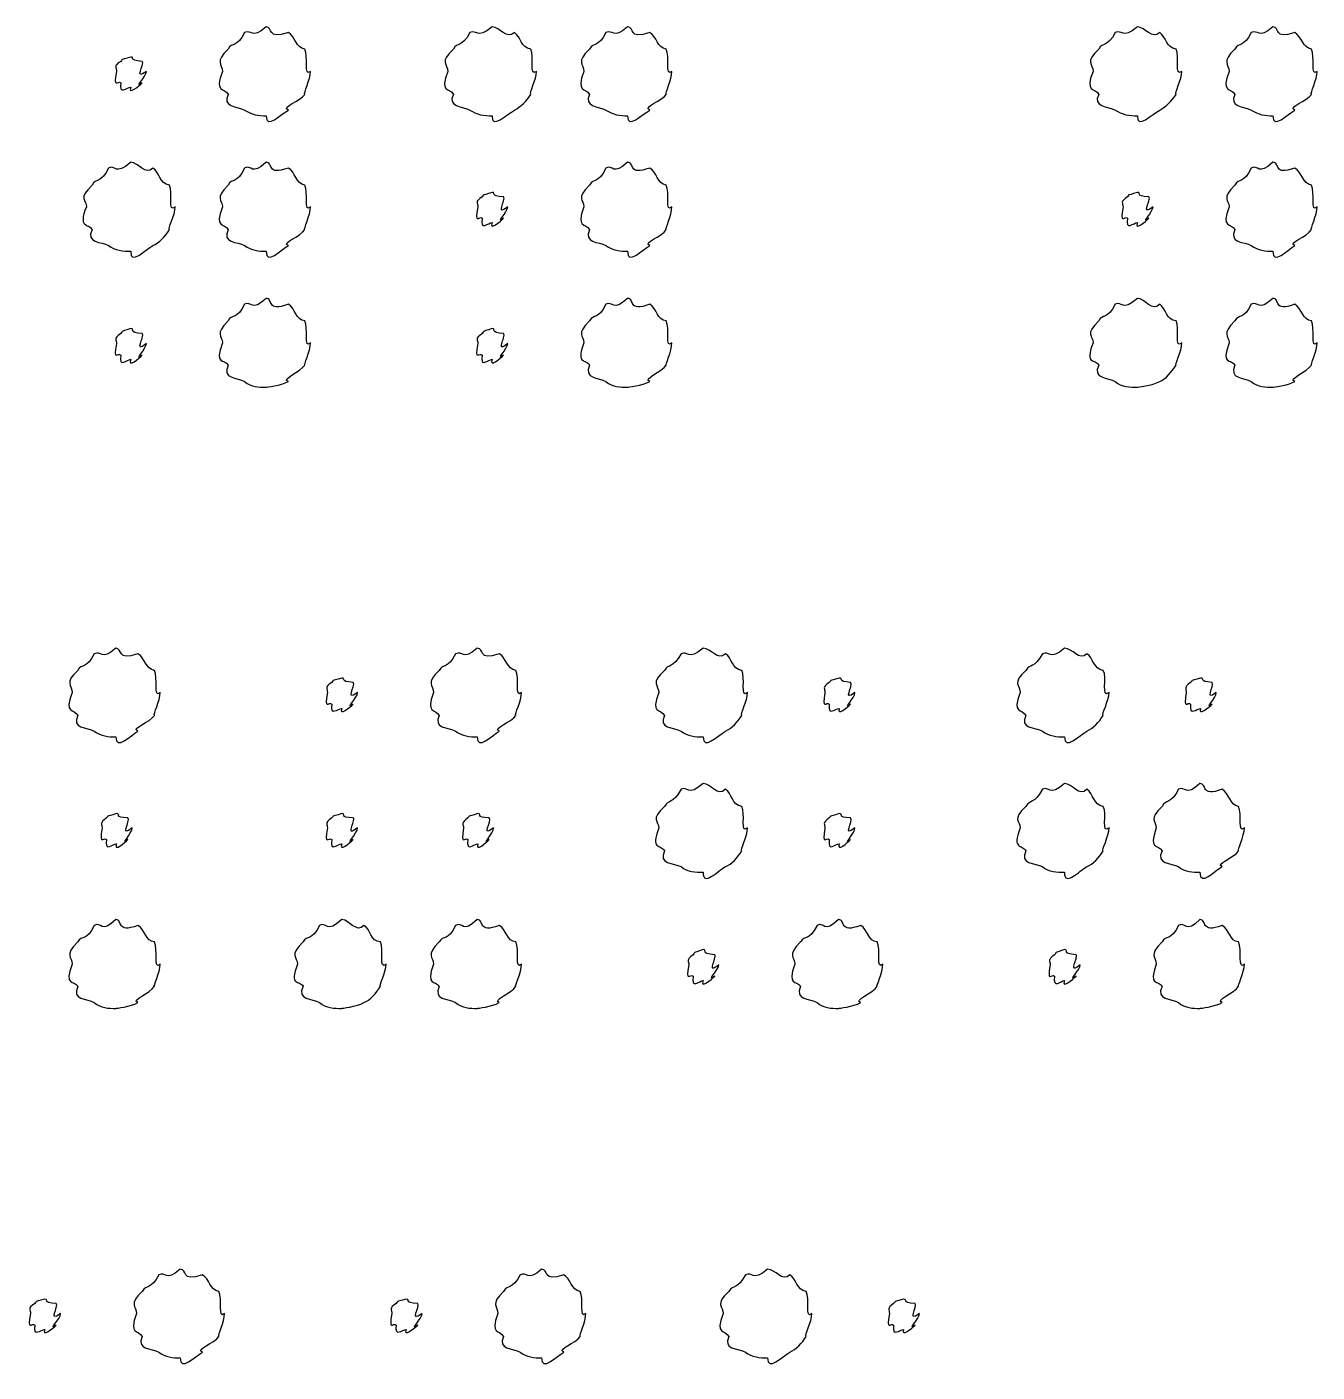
# Model space of a CAD drawing. Header units: millimetres. Extents: x -178 to -32, y 41 to 266.
# Drawn here: x -128.02 to -118.08, y 198.5 to 208.85 of the extents above; entities that cross this region are included whole.
import ezdxf

# ---------------------------------------------------------------- set-up
doc = ezdxf.new("R2010")
doc.units = ezdxf.units.MM
doc.layers.get('0').update_dxf_attribs({"linetype": 'CONTINUOUS'})

msp = doc.modelspace()

# ---------------------------------------------------------------- linework, layer by layer
at = {"color": 0}
for p, q in [((-126.176, 208.849), (-126.176, 208.849)), ((-124.435, 208.849), (-124.435, 208.849)), ((-123.393, 208.849), (-123.393, 208.849)), ((-119.467, 208.849), (-119.467, 208.849)), ((-118.425, 208.849), (-118.425, 208.849)), ((-127.217, 208.617), (-127.217, 208.617)), ((-127.217, 207.807), (-127.217, 207.807)), ((-126.176, 207.807), (-126.176, 207.807)), ((-123.393, 207.807), (-123.393, 207.807)), ((-118.425, 207.807), (-118.425, 207.807)), ((-124.435, 207.575), (-124.435, 207.575)), ((-119.467, 207.575), (-119.467, 207.575)), ((-126.176, 206.76), (-126.176, 206.76)), ((-123.393, 206.76), (-123.393, 206.76)), ((-119.467, 206.76), (-119.467, 206.76)), ((-118.425, 206.76), (-118.425, 206.76)), ((-127.217, 206.528), (-127.217, 206.528)), ((-124.435, 206.528), (-124.435, 206.528)), ((-127.333, 204.068), (-127.333, 204.068)), ((-124.551, 204.068), (-124.551, 204.068)), ((-122.81, 204.068), (-122.81, 204.068)), ((-120.028, 204.068), (-120.028, 204.068)), ((-125.592, 203.837), (-125.592, 203.837)), ((-121.763, 203.837), (-121.763, 203.837)), ((-118.981, 203.837), (-118.981, 203.837)), ((-122.81, 203.026), (-122.81, 203.026)), ((-120.028, 203.026), (-120.028, 203.026)), ((-118.986, 203.026), (-118.986, 203.026)), ((-127.327, 202.795), (-127.327, 202.795)), ((-125.592, 202.795), (-125.592, 202.795)), ((-124.545, 202.795), (-124.545, 202.795)), ((-121.763, 202.795), (-121.763, 202.795)), ((-127.333, 201.979), (-127.333, 201.979)), ((-125.592, 201.979), (-125.592, 201.979)), ((-124.551, 201.979), (-124.551, 201.979)), ((-121.769, 201.979), (-121.769, 201.979)), ((-118.986, 201.979), (-118.986, 201.979)), ((-122.81, 201.748), (-122.81, 201.748)), ((-120.028, 201.748), (-120.028, 201.748)), ((-126.837, 199.289), (-126.837, 199.289)), ((-124.055, 199.289), (-124.055, 199.289)), ((-122.314, 199.289), (-122.314, 199.289)), ((-127.879, 199.058), (-127.879, 199.058)), ((-125.096, 199.058), (-125.096, 199.058)), ((-121.267, 199.058), (-121.267, 199.058))]:
    msp.add_line(p, q, dxfattribs=at)
for points in [[(-126.341, 208.805), (-126.399, 208.689), (-126.437, 208.733), (-126.468, 208.678)], [(-126.176, 208.849), (-126.288, 208.747), (-126.286, 208.834), (-126.341, 208.805)], [(-126.004, 208.805), (-126.176, 208.747), (-126.116, 208.849), (-126.176, 208.849)], [(-125.878, 208.678), (-125.947, 208.689), (-125.949, 208.774), (-126.004, 208.805)], [(-124.606, 208.805), (-124.668, 208.689), (-124.702, 208.733), (-124.733, 208.678)], [(-124.435, 208.849), (-124.558, 208.747), (-124.551, 208.834), (-124.606, 208.805)], [(-124.264, 208.805), (-124.322, 208.747), (-124.376, 208.849), (-124.435, 208.849)], [(-124.137, 208.678), (-124.216, 208.689), (-124.212, 208.774), (-124.264, 208.805)], [(-123.559, 208.805), (-123.617, 208.689), (-123.655, 208.733), (-123.685, 208.678)], [(-123.393, 208.849), (-123.506, 208.747), (-123.504, 208.834), (-123.559, 208.805)], [(-123.222, 208.805), (-123.393, 208.747), (-123.334, 208.849), (-123.393, 208.849)], [(-123.095, 208.678), (-123.165, 208.689), (-123.167, 208.774), (-123.222, 208.805)], [(-119.638, 208.805), (-119.7, 208.689), (-119.735, 208.733), (-119.765, 208.678)], [(-119.467, 208.849), (-119.59, 208.747), (-119.583, 208.834), (-119.638, 208.805)], [(-119.296, 208.805), (-119.354, 208.747), (-119.408, 208.849), (-119.467, 208.849)], [(-119.169, 208.678), (-119.248, 208.689), (-119.244, 208.774), (-119.296, 208.805)], [(-118.591, 208.805), (-118.649, 208.689), (-118.687, 208.733), (-118.717, 208.678)], [(-118.425, 208.849), (-118.538, 208.747), (-118.536, 208.834), (-118.591, 208.805)], [(-118.255, 208.805), (-118.425, 208.747), (-118.366, 208.849), (-118.425, 208.849)], [(-118.128, 208.678), (-118.197, 208.689), (-118.199, 208.774), (-118.255, 208.805)], [(-127.217, 208.617), (-127.311, 208.592), (-127.272, 208.606), (-127.295, 208.584)], [(-127.129, 208.584), (-127.245, 208.592), (-127.18, 208.617), (-127.217, 208.617)], [(-126.468, 208.678), (-126.575, 208.578), (-126.512, 208.565), (-126.512, 208.507)], [(-125.834, 208.507), (-125.889, 208.46), (-125.847, 208.623), (-125.878, 208.678)], [(-124.733, 208.678), (-124.844, 208.578), (-124.777, 208.565), (-124.777, 208.507)], [(-124.093, 208.507), (-124.154, 208.46), (-124.107, 208.623), (-124.137, 208.678)], [(-123.685, 208.678), (-123.793, 208.578), (-123.729, 208.565), (-123.729, 208.507)], [(-123.051, 208.507), (-123.107, 208.46), (-123.065, 208.623), (-123.095, 208.678)], [(-119.765, 208.678), (-119.876, 208.578), (-119.809, 208.565), (-119.809, 208.507)], [(-119.125, 208.507), (-119.186, 208.46), (-119.139, 208.623), (-119.169, 208.678)], [(-118.717, 208.678), (-118.825, 208.578), (-118.762, 208.565), (-118.762, 208.507)], [(-118.084, 208.507), (-118.139, 208.46), (-118.097, 208.623), (-118.128, 208.678)], [(-127.295, 208.584), (-127.355, 208.548), (-127.327, 208.536), (-127.327, 208.507)], [(-127.327, 208.507), (-127.355, 208.365), (-127.316, 208.441), (-127.295, 208.419)], [(-127.096, 208.507), (-127.201, 208.431), (-127.107, 208.562), (-127.129, 208.584)], [(-127.129, 208.419), (-127.201, 208.365), (-127.096, 208.47), (-127.096, 208.507)], [(-126.512, 208.507), (-126.575, 208.339), (-126.497, 208.385), (-126.468, 208.33)], [(-125.878, 208.33), (-125.889, 208.339), (-125.834, 208.443), (-125.834, 208.507)], [(-124.777, 208.507), (-124.844, 208.339), (-124.762, 208.385), (-124.733, 208.33)], [(-124.137, 208.33), (-124.154, 208.339), (-124.093, 208.443), (-124.093, 208.507)], [(-123.729, 208.507), (-123.793, 208.339), (-123.714, 208.385), (-123.685, 208.33)], [(-123.095, 208.33), (-123.107, 208.339), (-123.051, 208.443), (-123.051, 208.507)], [(-119.809, 208.507), (-119.876, 208.339), (-119.794, 208.385), (-119.765, 208.33)], [(-119.169, 208.33), (-119.186, 208.339), (-119.125, 208.443), (-119.125, 208.507)], [(-118.762, 208.507), (-118.825, 208.339), (-118.746, 208.385), (-118.717, 208.33)], [(-118.128, 208.33), (-118.139, 208.339), (-118.084, 208.443), (-118.084, 208.507)], [(-127.295, 208.419), (-127.311, 208.321), (-127.246, 208.385), (-127.217, 208.385)], [(-127.217, 208.385), (-127.245, 208.321), (-127.151, 208.396), (-127.129, 208.419)], [(-126.468, 208.33), (-126.517, 208.233), (-126.396, 208.238), (-126.341, 208.209)], [(-126.004, 208.209), (-126.065, 208.233), (-125.907, 208.278), (-125.878, 208.33)], [(-124.733, 208.33), (-124.785, 208.233), (-124.661, 208.238), (-124.606, 208.209)], [(-124.264, 208.209), (-124.216, 208.233), (-124.17, 208.278), (-124.137, 208.33)], [(-123.685, 208.33), (-123.735, 208.233), (-123.614, 208.238), (-123.559, 208.209)], [(-123.222, 208.209), (-123.283, 208.233), (-123.124, 208.278), (-123.095, 208.33)], [(-119.765, 208.33), (-119.817, 208.233), (-119.693, 208.238), (-119.638, 208.209)], [(-119.296, 208.209), (-119.248, 208.233), (-119.203, 208.278), (-119.169, 208.33)], [(-118.717, 208.33), (-118.767, 208.233), (-118.646, 208.238), (-118.591, 208.209)], [(-118.255, 208.209), (-118.315, 208.233), (-118.157, 208.278), (-118.128, 208.33)], [(-126.341, 208.209), (-126.288, 208.173), (-126.231, 208.165), (-126.176, 208.165)], [(-126.176, 208.165), (-126.176, 208.056), (-126.06, 208.179), (-126.004, 208.209)], [(-124.606, 208.209), (-124.558, 208.173), (-124.493, 208.165), (-124.435, 208.165)], [(-124.435, 208.165), (-124.441, 208.056), (-124.319, 208.179), (-124.264, 208.209)], [(-123.559, 208.209), (-123.506, 208.173), (-123.448, 208.165), (-123.393, 208.165)], [(-123.393, 208.165), (-123.393, 208.056), (-123.277, 208.179), (-123.222, 208.209)], [(-119.638, 208.209), (-119.59, 208.173), (-119.525, 208.165), (-119.467, 208.165)], [(-119.467, 208.165), (-119.473, 208.056), (-119.351, 208.179), (-119.296, 208.209)], [(-118.591, 208.209), (-118.538, 208.173), (-118.48, 208.165), (-118.425, 208.165)], [(-118.425, 208.165), (-118.425, 208.056), (-118.31, 208.179), (-118.255, 208.209)], [(-127.217, 207.807), (-127.34, 207.699), (-127.333, 207.792), (-127.388, 207.763)], [(-127.047, 207.763), (-127.104, 207.699), (-127.158, 207.807), (-127.217, 207.807)], [(-126.176, 207.807), (-126.288, 207.699), (-126.286, 207.792), (-126.341, 207.763)], [(-126.004, 207.763), (-126.176, 207.699), (-126.116, 207.807), (-126.176, 207.807)], [(-123.393, 207.807), (-123.506, 207.699), (-123.504, 207.792), (-123.559, 207.763)], [(-123.222, 207.763), (-123.393, 207.699), (-123.334, 207.807), (-123.393, 207.807)], [(-118.425, 207.807), (-118.538, 207.699), (-118.536, 207.792), (-118.591, 207.763)], [(-118.255, 207.763), (-118.425, 207.699), (-118.366, 207.807), (-118.425, 207.807)], [(-127.388, 207.763), (-127.45, 207.641), (-127.485, 207.688), (-127.515, 207.631)], [(-126.92, 207.631), (-126.998, 207.641), (-126.994, 207.732), (-127.047, 207.763)], [(-126.341, 207.763), (-126.399, 207.641), (-126.437, 207.688), (-126.468, 207.631)], [(-125.878, 207.631), (-125.947, 207.641), (-125.949, 207.732), (-126.004, 207.763)], [(-123.559, 207.763), (-123.617, 207.641), (-123.655, 207.688), (-123.685, 207.631)], [(-123.095, 207.631), (-123.165, 207.641), (-123.167, 207.732), (-123.222, 207.763)], [(-118.591, 207.763), (-118.649, 207.641), (-118.687, 207.688), (-118.717, 207.631)], [(-118.128, 207.631), (-118.197, 207.641), (-118.199, 207.732), (-118.255, 207.763)], [(-127.515, 207.631), (-127.627, 207.527), (-127.559, 207.52), (-127.559, 207.465)], [(-126.875, 207.465), (-126.936, 207.41), (-126.889, 207.575), (-126.92, 207.631)], [(-126.468, 207.631), (-126.575, 207.527), (-126.512, 207.52), (-126.512, 207.465)], [(-125.834, 207.465), (-125.889, 207.41), (-125.847, 207.575), (-125.878, 207.631)], [(-124.435, 207.575), (-124.529, 207.545), (-124.49, 207.564), (-124.512, 207.542)], [(-124.347, 207.542), (-124.462, 207.545), (-124.398, 207.575), (-124.435, 207.575)], [(-123.685, 207.631), (-123.793, 207.527), (-123.729, 207.52), (-123.729, 207.465)], [(-123.051, 207.465), (-123.107, 207.41), (-123.065, 207.575), (-123.095, 207.631)], [(-119.467, 207.575), (-119.561, 207.545), (-119.522, 207.564), (-119.544, 207.542)], [(-119.379, 207.542), (-119.495, 207.545), (-119.43, 207.575), (-119.467, 207.575)], [(-118.717, 207.631), (-118.825, 207.527), (-118.762, 207.52), (-118.762, 207.465)], [(-118.084, 207.465), (-118.139, 207.41), (-118.097, 207.575), (-118.128, 207.631)], [(-127.559, 207.465), (-127.627, 207.292), (-127.544, 207.344), (-127.515, 207.289)], [(-126.92, 207.289), (-126.936, 207.292), (-126.875, 207.402), (-126.875, 207.465)], [(-126.512, 207.465), (-126.575, 207.292), (-126.497, 207.344), (-126.468, 207.289)], [(-125.878, 207.289), (-125.889, 207.292), (-125.834, 207.402), (-125.834, 207.465)], [(-124.512, 207.542), (-124.573, 207.501), (-124.545, 207.494), (-124.545, 207.465)], [(-124.545, 207.465), (-124.573, 207.318), (-124.534, 207.399), (-124.512, 207.377)], [(-124.314, 207.465), (-124.418, 207.384), (-124.325, 207.52), (-124.347, 207.542)], [(-124.347, 207.377), (-124.418, 207.318), (-124.314, 207.428), (-124.314, 207.465)], [(-123.729, 207.465), (-123.793, 207.292), (-123.714, 207.344), (-123.685, 207.289)], [(-123.095, 207.289), (-123.107, 207.292), (-123.051, 207.402), (-123.051, 207.465)], [(-119.544, 207.542), (-119.605, 207.501), (-119.578, 207.494), (-119.578, 207.465)], [(-119.578, 207.465), (-119.605, 207.318), (-119.566, 207.399), (-119.544, 207.377)], [(-119.346, 207.465), (-119.451, 207.384), (-119.357, 207.52), (-119.379, 207.542)], [(-119.379, 207.377), (-119.451, 207.318), (-119.346, 207.428), (-119.346, 207.465)], [(-118.762, 207.465), (-118.825, 207.292), (-118.746, 207.344), (-118.717, 207.289)], [(-118.128, 207.289), (-118.139, 207.292), (-118.084, 207.402), (-118.084, 207.465)], [(-124.512, 207.377), (-124.529, 207.274), (-124.464, 207.344), (-124.435, 207.344)], [(-124.435, 207.344), (-124.462, 207.274), (-124.369, 207.355), (-124.347, 207.377)], [(-119.544, 207.377), (-119.561, 207.274), (-119.496, 207.344), (-119.467, 207.344)], [(-119.467, 207.344), (-119.495, 207.274), (-119.401, 207.355), (-119.379, 207.377)], [(-127.515, 207.289), (-127.567, 207.185), (-127.443, 207.196), (-127.388, 207.167)], [(-127.047, 207.167), (-126.998, 207.185), (-126.953, 207.236), (-126.92, 207.289)], [(-126.468, 207.289), (-126.517, 207.185), (-126.396, 207.196), (-126.341, 207.167)], [(-126.004, 207.167), (-126.065, 207.185), (-125.907, 207.236), (-125.878, 207.289)], [(-123.685, 207.289), (-123.735, 207.185), (-123.614, 207.196), (-123.559, 207.167)], [(-123.222, 207.167), (-123.283, 207.185), (-123.124, 207.236), (-123.095, 207.289)], [(-118.717, 207.289), (-118.767, 207.185), (-118.646, 207.196), (-118.591, 207.167)], [(-118.255, 207.167), (-118.315, 207.185), (-118.157, 207.236), (-118.128, 207.289)], [(-127.388, 207.167), (-127.34, 207.126), (-127.275, 207.123), (-127.217, 207.123)], [(-127.217, 207.123), (-127.223, 207.009), (-127.102, 207.137), (-127.047, 207.167)], [(-126.341, 207.167), (-126.288, 207.126), (-126.231, 207.123), (-126.176, 207.123)], [(-126.176, 207.123), (-126.176, 207.009), (-126.06, 207.137), (-126.004, 207.167)], [(-123.559, 207.167), (-123.506, 207.126), (-123.448, 207.123), (-123.393, 207.123)], [(-123.393, 207.123), (-123.393, 207.009), (-123.277, 207.137), (-123.222, 207.167)], [(-118.591, 207.167), (-118.538, 207.126), (-118.48, 207.123), (-118.425, 207.123)], [(-118.425, 207.123), (-118.425, 207.009), (-118.31, 207.137), (-118.255, 207.167)], [(-126.176, 206.76), (-126.288, 206.649), (-126.286, 206.744), (-126.341, 206.715)], [(-126.004, 206.715), (-126.176, 206.649), (-126.116, 206.76), (-126.176, 206.76)], [(-123.393, 206.76), (-123.506, 206.649), (-123.504, 206.744), (-123.559, 206.715)], [(-123.222, 206.715), (-123.393, 206.649), (-123.334, 206.76), (-123.393, 206.76)], [(-119.467, 206.76), (-119.59, 206.649), (-119.583, 206.744), (-119.638, 206.715)], [(-119.296, 206.715), (-119.354, 206.649), (-119.408, 206.76), (-119.467, 206.76)], [(-118.425, 206.76), (-118.538, 206.649), (-118.536, 206.744), (-118.591, 206.715)], [(-118.255, 206.715), (-118.425, 206.649), (-118.366, 206.76), (-118.425, 206.76)], [(-126.341, 206.715), (-126.399, 206.59), (-126.437, 206.644), (-126.468, 206.588)], [(-125.878, 206.588), (-125.947, 206.59), (-125.949, 206.685), (-126.004, 206.715)], [(-123.559, 206.715), (-123.617, 206.59), (-123.655, 206.644), (-123.685, 206.588)], [(-123.095, 206.588), (-123.165, 206.59), (-123.167, 206.685), (-123.222, 206.715)], [(-119.638, 206.715), (-119.7, 206.59), (-119.735, 206.644), (-119.765, 206.588)], [(-119.169, 206.588), (-119.248, 206.59), (-119.244, 206.685), (-119.296, 206.715)], [(-118.591, 206.715), (-118.649, 206.59), (-118.687, 206.644), (-118.717, 206.588)], [(-118.128, 206.588), (-118.197, 206.59), (-118.199, 206.685), (-118.255, 206.715)], [(-127.217, 206.528), (-127.311, 206.495), (-127.272, 206.514), (-127.295, 206.489)], [(-127.129, 206.489), (-127.245, 206.495), (-127.18, 206.528), (-127.217, 206.528)], [(-126.468, 206.588), (-126.575, 206.48), (-126.512, 206.476), (-126.512, 206.418)], [(-125.834, 206.418), (-125.889, 206.363), (-125.847, 206.533), (-125.878, 206.588)], [(-124.435, 206.528), (-124.529, 206.495), (-124.49, 206.514), (-124.512, 206.489)], [(-124.347, 206.489), (-124.462, 206.495), (-124.398, 206.528), (-124.435, 206.528)], [(-123.685, 206.588), (-123.793, 206.48), (-123.729, 206.476), (-123.729, 206.418)], [(-123.051, 206.418), (-123.107, 206.363), (-123.065, 206.533), (-123.095, 206.588)], [(-119.765, 206.588), (-119.876, 206.48), (-119.809, 206.476), (-119.809, 206.418)], [(-119.125, 206.418), (-119.186, 206.363), (-119.139, 206.533), (-119.169, 206.588)], [(-118.717, 206.588), (-118.825, 206.48), (-118.762, 206.476), (-118.762, 206.418)], [(-118.084, 206.418), (-118.139, 206.363), (-118.097, 206.533), (-118.128, 206.588)], [(-127.295, 206.489), (-127.355, 206.447), (-127.327, 206.441), (-127.327, 206.412)], [(-127.096, 206.412), (-127.201, 206.329), (-127.107, 206.467), (-127.129, 206.489)], [(-124.512, 206.489), (-124.573, 206.447), (-124.545, 206.441), (-124.545, 206.412)], [(-124.314, 206.412), (-124.418, 206.329), (-124.325, 206.467), (-124.347, 206.489)], [(-127.327, 206.412), (-127.355, 206.266), (-127.316, 206.349), (-127.295, 206.324)], [(-127.295, 206.324), (-127.311, 206.219), (-127.246, 206.291), (-127.217, 206.291)], [(-127.217, 206.291), (-127.245, 206.219), (-127.151, 206.302), (-127.129, 206.324)], [(-127.129, 206.324), (-127.201, 206.266), (-127.096, 206.379), (-127.096, 206.412)], [(-126.512, 206.418), (-126.575, 206.241), (-126.497, 206.298), (-126.468, 206.247)], [(-125.878, 206.247), (-125.889, 206.241), (-125.834, 206.354), (-125.834, 206.418)], [(-124.545, 206.412), (-124.573, 206.266), (-124.534, 206.349), (-124.512, 206.324)], [(-124.512, 206.324), (-124.529, 206.219), (-124.464, 206.291), (-124.435, 206.291)], [(-124.435, 206.291), (-124.462, 206.219), (-124.369, 206.302), (-124.347, 206.324)], [(-124.347, 206.324), (-124.418, 206.266), (-124.314, 206.379), (-124.314, 206.412)], [(-123.729, 206.418), (-123.793, 206.241), (-123.714, 206.298), (-123.685, 206.247)], [(-123.095, 206.247), (-123.107, 206.241), (-123.051, 206.354), (-123.051, 206.418)], [(-119.809, 206.418), (-119.876, 206.241), (-119.794, 206.298), (-119.765, 206.247)], [(-119.169, 206.247), (-119.186, 206.241), (-119.125, 206.354), (-119.125, 206.418)], [(-118.762, 206.418), (-118.825, 206.241), (-118.746, 206.298), (-118.717, 206.247)], [(-118.128, 206.247), (-118.139, 206.241), (-118.084, 206.354), (-118.084, 206.418)], [(-126.468, 206.247), (-126.517, 206.138), (-126.396, 206.153), (-126.341, 206.12)], [(-126.004, 206.12), (-126.065, 206.138), (-125.907, 206.194), (-125.878, 206.247)], [(-123.685, 206.247), (-123.735, 206.138), (-123.614, 206.153), (-123.559, 206.12)], [(-123.222, 206.12), (-123.283, 206.138), (-123.124, 206.194), (-123.095, 206.247)], [(-119.765, 206.247), (-119.817, 206.138), (-119.693, 206.153), (-119.638, 206.12)], [(-119.296, 206.12), (-119.248, 206.138), (-119.203, 206.194), (-119.169, 206.247)], [(-118.717, 206.247), (-118.767, 206.138), (-118.646, 206.153), (-118.591, 206.12)], [(-118.255, 206.12), (-118.315, 206.138), (-118.157, 206.194), (-118.128, 206.247)], [(-126.341, 206.12), (-126.288, 206.076), (-126.231, 206.076), (-126.176, 206.076)], [(-126.176, 206.076), (-126.176, 206.076), (-126.06, 206.09), (-126.004, 206.12)], [(-123.559, 206.12), (-123.506, 206.076), (-123.448, 206.076), (-123.393, 206.076)], [(-123.393, 206.076), (-123.393, 206.076), (-123.277, 206.09), (-123.222, 206.12)], [(-119.638, 206.12), (-119.59, 206.076), (-119.525, 206.076), (-119.467, 206.076)], [(-119.467, 206.076), (-119.473, 206.076), (-119.351, 206.09), (-119.296, 206.12)], [(-118.591, 206.12), (-118.538, 206.076), (-118.48, 206.076), (-118.425, 206.076)], [(-118.425, 206.076), (-118.425, 206.076), (-118.31, 206.09), (-118.255, 206.12)], [(-127.333, 204.068), (-127.446, 203.966), (-127.443, 204.053), (-127.498, 204.024)], [(-127.162, 204.024), (-127.333, 203.966), (-127.274, 204.068), (-127.333, 204.068)], [(-124.551, 204.068), (-124.664, 203.966), (-124.661, 204.053), (-124.716, 204.024)], [(-124.38, 204.024), (-124.551, 203.966), (-124.491, 204.068), (-124.551, 204.068)], [(-122.81, 204.068), (-122.933, 203.966), (-122.926, 204.053), (-122.981, 204.024)], [(-122.639, 204.024), (-122.697, 203.966), (-122.751, 204.068), (-122.81, 204.068)], [(-120.028, 204.068), (-120.151, 203.966), (-120.144, 204.053), (-120.199, 204.024)], [(-119.857, 204.024), (-119.915, 203.966), (-119.969, 204.068), (-120.028, 204.068)], [(-127.498, 204.024), (-127.556, 203.908), (-127.595, 203.952), (-127.625, 203.897)], [(-127.035, 203.897), (-127.104, 203.908), (-127.107, 203.994), (-127.162, 204.024)], [(-124.716, 204.024), (-124.774, 203.908), (-124.813, 203.952), (-124.843, 203.897)], [(-124.253, 203.897), (-124.322, 203.908), (-124.325, 203.994), (-124.38, 204.024)], [(-122.981, 204.024), (-123.043, 203.908), (-123.078, 203.952), (-123.108, 203.897)], [(-122.513, 203.897), (-122.591, 203.908), (-122.587, 203.994), (-122.639, 204.024)], [(-120.199, 204.024), (-120.261, 203.908), (-120.295, 203.952), (-120.326, 203.897)], [(-119.73, 203.897), (-119.809, 203.908), (-119.805, 203.994), (-119.857, 204.024)], [(-127.625, 203.897), (-127.733, 203.798), (-127.669, 203.784), (-127.669, 203.726)], [(-126.991, 203.726), (-127.047, 203.679), (-127.005, 203.842), (-127.035, 203.897)], [(-125.592, 203.837), (-125.686, 203.812), (-125.648, 203.825), (-125.67, 203.804)], [(-125.504, 203.804), (-125.62, 203.812), (-125.555, 203.837), (-125.592, 203.837)], [(-124.843, 203.897), (-124.95, 203.798), (-124.887, 203.784), (-124.887, 203.726)], [(-124.209, 203.726), (-124.264, 203.679), (-124.223, 203.842), (-124.253, 203.897)], [(-123.108, 203.897), (-123.22, 203.798), (-123.152, 203.784), (-123.152, 203.726)], [(-122.469, 203.726), (-122.529, 203.679), (-122.482, 203.842), (-122.513, 203.897)], [(-121.763, 203.837), (-121.853, 203.812), (-121.818, 203.825), (-121.84, 203.804)], [(-121.675, 203.804), (-121.786, 203.812), (-121.726, 203.837), (-121.763, 203.837)], [(-120.326, 203.897), (-120.437, 203.798), (-120.37, 203.784), (-120.37, 203.726)], [(-119.686, 203.726), (-119.747, 203.679), (-119.7, 203.842), (-119.73, 203.897)], [(-118.981, 203.837), (-119.07, 203.812), (-119.036, 203.825), (-119.058, 203.804)], [(-118.892, 203.804), (-119.004, 203.812), (-118.944, 203.837), (-118.981, 203.837)], [(-125.67, 203.804), (-125.73, 203.768), (-125.703, 203.755), (-125.703, 203.726)], [(-125.471, 203.726), (-125.576, 203.65), (-125.482, 203.781), (-125.504, 203.804)], [(-121.84, 203.804), (-121.897, 203.768), (-121.873, 203.755), (-121.873, 203.726)], [(-121.642, 203.726), (-121.742, 203.65), (-121.653, 203.781), (-121.675, 203.804)], [(-119.058, 203.804), (-119.114, 203.768), (-119.091, 203.755), (-119.091, 203.726)], [(-118.86, 203.726), (-118.96, 203.65), (-118.871, 203.781), (-118.892, 203.804)], [(-127.669, 203.726), (-127.733, 203.558), (-127.654, 203.605), (-127.625, 203.55)], [(-127.035, 203.55), (-127.047, 203.558), (-126.991, 203.663), (-126.991, 203.726)], [(-125.703, 203.726), (-125.73, 203.585), (-125.692, 203.66), (-125.67, 203.638)], [(-125.67, 203.638), (-125.686, 203.54), (-125.622, 203.605), (-125.592, 203.605)], [(-125.592, 203.605), (-125.62, 203.54), (-125.526, 203.616), (-125.504, 203.638)], [(-125.504, 203.638), (-125.576, 203.585), (-125.471, 203.689), (-125.471, 203.726)], [(-124.887, 203.726), (-124.95, 203.558), (-124.872, 203.605), (-124.843, 203.55)], [(-124.253, 203.55), (-124.264, 203.558), (-124.209, 203.663), (-124.209, 203.726)], [(-123.152, 203.726), (-123.22, 203.558), (-123.137, 203.605), (-123.108, 203.55)], [(-122.513, 203.55), (-122.529, 203.558), (-122.469, 203.663), (-122.469, 203.726)], [(-121.873, 203.726), (-121.897, 203.585), (-121.862, 203.66), (-121.84, 203.638)], [(-121.84, 203.638), (-121.853, 203.54), (-121.792, 203.605), (-121.763, 203.605)], [(-121.763, 203.605), (-121.786, 203.54), (-121.697, 203.616), (-121.675, 203.638)], [(-121.675, 203.638), (-121.742, 203.585), (-121.642, 203.689), (-121.642, 203.726)], [(-120.37, 203.726), (-120.437, 203.558), (-120.355, 203.605), (-120.326, 203.55)], [(-119.73, 203.55), (-119.747, 203.558), (-119.686, 203.663), (-119.686, 203.726)], [(-119.091, 203.726), (-119.114, 203.585), (-119.08, 203.66), (-119.058, 203.638)], [(-119.058, 203.638), (-119.07, 203.54), (-119.01, 203.605), (-118.981, 203.605)], [(-118.981, 203.605), (-119.004, 203.54), (-118.915, 203.616), (-118.892, 203.638)], [(-118.892, 203.638), (-118.96, 203.585), (-118.86, 203.689), (-118.86, 203.726)], [(-127.625, 203.55), (-127.675, 203.452), (-127.554, 203.458), (-127.498, 203.429)], [(-127.162, 203.429), (-127.223, 203.452), (-127.064, 203.498), (-127.035, 203.55)], [(-124.843, 203.55), (-124.893, 203.452), (-124.771, 203.458), (-124.716, 203.429)], [(-124.38, 203.429), (-124.441, 203.452), (-124.282, 203.498), (-124.253, 203.55)], [(-123.108, 203.55), (-123.16, 203.452), (-123.036, 203.458), (-122.981, 203.429)], [(-122.639, 203.429), (-122.591, 203.452), (-122.546, 203.498), (-122.513, 203.55)], [(-120.326, 203.55), (-120.378, 203.452), (-120.254, 203.458), (-120.199, 203.429)], [(-119.857, 203.429), (-119.809, 203.452), (-119.763, 203.498), (-119.73, 203.55)], [(-127.498, 203.429), (-127.446, 203.393), (-127.388, 203.385), (-127.333, 203.385)], [(-127.333, 203.385), (-127.333, 203.276), (-127.217, 203.399), (-127.162, 203.429)], [(-124.716, 203.429), (-124.664, 203.393), (-124.606, 203.385), (-124.551, 203.385)], [(-124.551, 203.385), (-124.551, 203.276), (-124.435, 203.399), (-124.38, 203.429)], [(-122.981, 203.429), (-122.933, 203.393), (-122.868, 203.385), (-122.81, 203.385)], [(-122.81, 203.385), (-122.816, 203.276), (-122.695, 203.399), (-122.639, 203.429)], [(-120.199, 203.429), (-120.151, 203.393), (-120.086, 203.385), (-120.028, 203.385)], [(-120.028, 203.385), (-120.034, 203.276), (-119.912, 203.399), (-119.857, 203.429)], [(-122.81, 203.026), (-122.933, 202.919), (-122.926, 203.011), (-122.981, 202.982)], [(-122.639, 202.982), (-122.697, 202.919), (-122.751, 203.026), (-122.81, 203.026)], [(-120.028, 203.026), (-120.151, 202.919), (-120.144, 203.011), (-120.199, 202.982)], [(-119.857, 202.982), (-119.915, 202.919), (-119.969, 203.026), (-120.028, 203.026)], [(-118.986, 203.026), (-119.099, 202.919), (-119.096, 203.011), (-119.152, 202.982)], [(-118.816, 202.982), (-118.986, 202.919), (-118.927, 203.026), (-118.986, 203.026)], [(-122.981, 202.982), (-123.043, 202.861), (-123.078, 202.908), (-123.108, 202.85)], [(-122.513, 202.85), (-122.591, 202.861), (-122.587, 202.952), (-122.639, 202.982)], [(-120.199, 202.982), (-120.261, 202.861), (-120.295, 202.908), (-120.326, 202.85)], [(-119.73, 202.85), (-119.809, 202.861), (-119.805, 202.952), (-119.857, 202.982)], [(-119.152, 202.982), (-119.21, 202.861), (-119.248, 202.908), (-119.278, 202.85)], [(-118.689, 202.85), (-118.757, 202.861), (-118.76, 202.952), (-118.816, 202.982)], [(-123.108, 202.85), (-123.22, 202.747), (-123.152, 202.74), (-123.152, 202.685)], [(-122.469, 202.685), (-122.529, 202.63), (-122.482, 202.795), (-122.513, 202.85)], [(-120.326, 202.85), (-120.437, 202.747), (-120.37, 202.74), (-120.37, 202.685)], [(-119.686, 202.685), (-119.747, 202.63), (-119.7, 202.795), (-119.73, 202.85)], [(-119.278, 202.85), (-119.386, 202.747), (-119.322, 202.74), (-119.322, 202.685)], [(-118.644, 202.685), (-118.699, 202.63), (-118.658, 202.795), (-118.689, 202.85)], [(-127.405, 202.762), (-127.461, 202.721), (-127.438, 202.714), (-127.438, 202.685)], [(-127.327, 202.795), (-127.417, 202.765), (-127.383, 202.784), (-127.405, 202.762)], [(-127.239, 202.762), (-127.351, 202.765), (-127.29, 202.795), (-127.327, 202.795)], [(-127.206, 202.685), (-127.307, 202.603), (-127.217, 202.74), (-127.239, 202.762)], [(-125.67, 202.762), (-125.73, 202.721), (-125.703, 202.714), (-125.703, 202.685)], [(-125.592, 202.795), (-125.686, 202.765), (-125.648, 202.784), (-125.67, 202.762)], [(-125.504, 202.762), (-125.62, 202.765), (-125.555, 202.795), (-125.592, 202.795)], [(-125.471, 202.685), (-125.576, 202.603), (-125.482, 202.74), (-125.504, 202.762)], [(-124.622, 202.762), (-124.679, 202.721), (-124.655, 202.714), (-124.655, 202.685)], [(-124.545, 202.795), (-124.635, 202.765), (-124.6, 202.784), (-124.622, 202.762)], [(-124.457, 202.762), (-124.569, 202.765), (-124.508, 202.795), (-124.545, 202.795)], [(-124.424, 202.685), (-124.525, 202.603), (-124.435, 202.74), (-124.457, 202.762)], [(-121.84, 202.762), (-121.897, 202.721), (-121.873, 202.714), (-121.873, 202.685)], [(-121.763, 202.795), (-121.853, 202.765), (-121.818, 202.784), (-121.84, 202.762)], [(-121.675, 202.762), (-121.786, 202.765), (-121.726, 202.795), (-121.763, 202.795)], [(-121.642, 202.685), (-121.742, 202.603), (-121.653, 202.74), (-121.675, 202.762)], [(-127.438, 202.685), (-127.461, 202.537), (-127.427, 202.619), (-127.405, 202.596)], [(-127.405, 202.596), (-127.417, 202.493), (-127.356, 202.563), (-127.327, 202.563)], [(-127.327, 202.563), (-127.351, 202.493), (-127.261, 202.575), (-127.239, 202.596)], [(-127.239, 202.596), (-127.307, 202.537), (-127.206, 202.648), (-127.206, 202.685)], [(-125.703, 202.685), (-125.73, 202.537), (-125.692, 202.619), (-125.67, 202.596)], [(-125.67, 202.596), (-125.686, 202.493), (-125.622, 202.563), (-125.592, 202.563)], [(-125.592, 202.563), (-125.62, 202.493), (-125.526, 202.575), (-125.504, 202.596)], [(-125.504, 202.596), (-125.576, 202.537), (-125.471, 202.648), (-125.471, 202.685)], [(-124.655, 202.685), (-124.679, 202.537), (-124.645, 202.619), (-124.622, 202.596)], [(-124.622, 202.596), (-124.635, 202.493), (-124.574, 202.563), (-124.545, 202.563)], [(-124.545, 202.563), (-124.569, 202.493), (-124.479, 202.575), (-124.457, 202.596)], [(-124.457, 202.596), (-124.525, 202.537), (-124.424, 202.648), (-124.424, 202.685)], [(-123.152, 202.685), (-123.22, 202.511), (-123.137, 202.563), (-123.108, 202.508)], [(-122.513, 202.508), (-122.529, 202.511), (-122.469, 202.621), (-122.469, 202.685)], [(-121.873, 202.685), (-121.897, 202.537), (-121.862, 202.619), (-121.84, 202.596)], [(-121.84, 202.596), (-121.853, 202.493), (-121.792, 202.563), (-121.763, 202.563)], [(-121.763, 202.563), (-121.786, 202.493), (-121.697, 202.575), (-121.675, 202.596)], [(-121.675, 202.596), (-121.742, 202.537), (-121.642, 202.648), (-121.642, 202.685)], [(-120.37, 202.685), (-120.437, 202.511), (-120.355, 202.563), (-120.326, 202.508)], [(-119.73, 202.508), (-119.747, 202.511), (-119.686, 202.621), (-119.686, 202.685)], [(-119.322, 202.685), (-119.386, 202.511), (-119.307, 202.563), (-119.278, 202.508)], [(-118.689, 202.508), (-118.699, 202.511), (-118.644, 202.621), (-118.644, 202.685)], [(-123.108, 202.508), (-123.16, 202.405), (-123.036, 202.416), (-122.981, 202.387)], [(-122.639, 202.387), (-122.591, 202.405), (-122.546, 202.456), (-122.513, 202.508)], [(-120.326, 202.508), (-120.378, 202.405), (-120.254, 202.416), (-120.199, 202.387)], [(-119.857, 202.387), (-119.809, 202.405), (-119.763, 202.456), (-119.73, 202.508)], [(-119.278, 202.508), (-119.328, 202.405), (-119.207, 202.416), (-119.152, 202.387)], [(-118.816, 202.387), (-118.876, 202.405), (-118.717, 202.456), (-118.689, 202.508)], [(-122.981, 202.387), (-122.933, 202.346), (-122.868, 202.343), (-122.81, 202.343)], [(-122.81, 202.343), (-122.816, 202.228), (-122.695, 202.357), (-122.639, 202.387)], [(-120.199, 202.387), (-120.151, 202.346), (-120.086, 202.343), (-120.028, 202.343)], [(-120.028, 202.343), (-120.034, 202.228), (-119.912, 202.357), (-119.857, 202.387)], [(-119.152, 202.387), (-119.099, 202.346), (-119.041, 202.343), (-118.986, 202.343)], [(-118.986, 202.343), (-118.986, 202.228), (-118.871, 202.357), (-118.816, 202.387)], [(-127.333, 201.979), (-127.446, 201.869), (-127.443, 201.964), (-127.498, 201.935)], [(-127.162, 201.935), (-127.333, 201.869), (-127.274, 201.979), (-127.333, 201.979)], [(-125.592, 201.979), (-125.715, 201.869), (-125.708, 201.964), (-125.764, 201.935)], [(-125.422, 201.935), (-125.48, 201.869), (-125.533, 201.979), (-125.592, 201.979)], [(-124.551, 201.979), (-124.664, 201.869), (-124.661, 201.964), (-124.716, 201.935)], [(-124.38, 201.935), (-124.551, 201.869), (-124.491, 201.979), (-124.551, 201.979)], [(-121.769, 201.979), (-121.882, 201.869), (-121.879, 201.964), (-121.934, 201.935)], [(-121.598, 201.935), (-121.769, 201.869), (-121.709, 201.979), (-121.769, 201.979)], [(-118.986, 201.979), (-119.099, 201.869), (-119.096, 201.964), (-119.152, 201.935)], [(-118.816, 201.935), (-118.986, 201.869), (-118.927, 201.979), (-118.986, 201.979)], [(-127.498, 201.935), (-127.556, 201.81), (-127.595, 201.863), (-127.625, 201.808)], [(-127.035, 201.808), (-127.104, 201.81), (-127.107, 201.905), (-127.162, 201.935)], [(-125.764, 201.935), (-125.826, 201.81), (-125.86, 201.863), (-125.89, 201.808)], [(-125.295, 201.808), (-125.373, 201.81), (-125.369, 201.905), (-125.422, 201.935)], [(-124.716, 201.935), (-124.774, 201.81), (-124.813, 201.863), (-124.843, 201.808)], [(-124.253, 201.808), (-124.322, 201.81), (-124.325, 201.905), (-124.38, 201.935)], [(-121.934, 201.935), (-121.992, 201.81), (-122.03, 201.863), (-122.061, 201.808)], [(-121.471, 201.808), (-121.54, 201.81), (-121.543, 201.905), (-121.598, 201.935)], [(-119.152, 201.935), (-119.21, 201.81), (-119.248, 201.863), (-119.278, 201.808)], [(-118.689, 201.808), (-118.757, 201.81), (-118.76, 201.905), (-118.816, 201.935)], [(-127.625, 201.808), (-127.733, 201.699), (-127.669, 201.695), (-127.669, 201.637)], [(-126.991, 201.637), (-127.047, 201.582), (-127.005, 201.753), (-127.035, 201.808)], [(-125.89, 201.808), (-126.002, 201.699), (-125.934, 201.695), (-125.934, 201.637)], [(-125.251, 201.637), (-125.312, 201.582), (-125.265, 201.753), (-125.295, 201.808)], [(-124.843, 201.808), (-124.95, 201.699), (-124.887, 201.695), (-124.887, 201.637)], [(-124.209, 201.637), (-124.264, 201.582), (-124.223, 201.753), (-124.253, 201.808)], [(-122.061, 201.808), (-122.168, 201.699), (-122.105, 201.695), (-122.105, 201.637)], [(-121.427, 201.637), (-121.482, 201.582), (-121.441, 201.753), (-121.471, 201.808)], [(-119.278, 201.808), (-119.386, 201.699), (-119.322, 201.695), (-119.322, 201.637)], [(-118.644, 201.637), (-118.699, 201.582), (-118.658, 201.753), (-118.689, 201.808)], [(-122.888, 201.709), (-122.948, 201.666), (-122.92, 201.661), (-122.92, 201.632)], [(-122.81, 201.748), (-122.904, 201.714), (-122.865, 201.734), (-122.888, 201.709)], [(-122.722, 201.709), (-122.838, 201.714), (-122.773, 201.748), (-122.81, 201.748)], [(-122.689, 201.632), (-122.794, 201.549), (-122.7, 201.687), (-122.722, 201.709)], [(-120.105, 201.709), (-120.166, 201.666), (-120.138, 201.661), (-120.138, 201.632)], [(-120.028, 201.748), (-120.122, 201.714), (-120.083, 201.734), (-120.105, 201.709)], [(-119.94, 201.709), (-120.056, 201.714), (-119.991, 201.748), (-120.028, 201.748)], [(-119.907, 201.632), (-120.011, 201.549), (-119.918, 201.687), (-119.94, 201.709)], [(-127.669, 201.637), (-127.733, 201.461), (-127.654, 201.517), (-127.625, 201.466)], [(-127.035, 201.466), (-127.047, 201.461), (-126.991, 201.574), (-126.991, 201.637)], [(-125.934, 201.637), (-126.002, 201.461), (-125.919, 201.517), (-125.89, 201.466)], [(-125.295, 201.466), (-125.312, 201.461), (-125.251, 201.574), (-125.251, 201.637)], [(-124.887, 201.637), (-124.95, 201.461), (-124.872, 201.517), (-124.843, 201.466)], [(-124.253, 201.466), (-124.264, 201.461), (-124.209, 201.574), (-124.209, 201.637)], [(-122.92, 201.632), (-122.948, 201.486), (-122.91, 201.568), (-122.888, 201.544)], [(-122.722, 201.544), (-122.794, 201.486), (-122.689, 201.599), (-122.689, 201.632)], [(-122.105, 201.637), (-122.168, 201.461), (-122.09, 201.517), (-122.061, 201.466)], [(-121.471, 201.466), (-121.482, 201.461), (-121.427, 201.574), (-121.427, 201.637)], [(-120.138, 201.632), (-120.166, 201.486), (-120.127, 201.568), (-120.105, 201.544)], [(-119.94, 201.544), (-120.011, 201.486), (-119.907, 201.599), (-119.907, 201.632)], [(-119.322, 201.637), (-119.386, 201.461), (-119.307, 201.517), (-119.278, 201.466)], [(-118.689, 201.466), (-118.699, 201.461), (-118.644, 201.574), (-118.644, 201.637)], [(-127.625, 201.466), (-127.675, 201.357), (-127.554, 201.373), (-127.498, 201.34)], [(-127.162, 201.34), (-127.223, 201.357), (-127.064, 201.414), (-127.035, 201.466)], [(-125.89, 201.466), (-125.943, 201.357), (-125.819, 201.373), (-125.764, 201.34)], [(-125.422, 201.34), (-125.373, 201.357), (-125.328, 201.414), (-125.295, 201.466)], [(-124.843, 201.466), (-124.893, 201.357), (-124.771, 201.373), (-124.716, 201.34)], [(-124.38, 201.34), (-124.441, 201.357), (-124.282, 201.414), (-124.253, 201.466)], [(-122.888, 201.544), (-122.904, 201.439), (-122.839, 201.511), (-122.81, 201.511)], [(-122.81, 201.511), (-122.838, 201.439), (-122.744, 201.521), (-122.722, 201.544)], [(-122.061, 201.466), (-122.11, 201.357), (-121.989, 201.373), (-121.934, 201.34)], [(-121.598, 201.34), (-121.658, 201.357), (-121.5, 201.414), (-121.471, 201.466)], [(-120.105, 201.544), (-120.122, 201.439), (-120.057, 201.511), (-120.028, 201.511)], [(-120.028, 201.511), (-120.056, 201.439), (-119.962, 201.521), (-119.94, 201.544)], [(-119.278, 201.466), (-119.328, 201.357), (-119.207, 201.373), (-119.152, 201.34)], [(-118.816, 201.34), (-118.876, 201.357), (-118.717, 201.414), (-118.689, 201.466)], [(-127.498, 201.34), (-127.446, 201.296), (-127.388, 201.296), (-127.333, 201.296)], [(-127.333, 201.296), (-127.333, 201.296), (-127.217, 201.309), (-127.162, 201.34)], [(-125.764, 201.34), (-125.715, 201.296), (-125.651, 201.296), (-125.592, 201.296)], [(-125.592, 201.296), (-125.598, 201.296), (-125.477, 201.309), (-125.422, 201.34)], [(-124.716, 201.34), (-124.664, 201.296), (-124.606, 201.296), (-124.551, 201.296)], [(-124.551, 201.296), (-124.551, 201.296), (-124.435, 201.309), (-124.38, 201.34)], [(-121.934, 201.34), (-121.882, 201.296), (-121.824, 201.296), (-121.769, 201.296)], [(-121.769, 201.296), (-121.769, 201.296), (-121.653, 201.309), (-121.598, 201.34)], [(-119.152, 201.34), (-119.099, 201.296), (-119.041, 201.296), (-118.986, 201.296)], [(-118.986, 201.296), (-118.986, 201.296), (-118.871, 201.309), (-118.816, 201.34)], [(-126.837, 199.289), (-126.95, 199.187), (-126.947, 199.274), (-127.002, 199.245)], [(-126.666, 199.245), (-126.837, 199.187), (-126.778, 199.289), (-126.837, 199.289)], [(-124.055, 199.289), (-124.168, 199.187), (-124.165, 199.274), (-124.22, 199.245)], [(-123.884, 199.245), (-124.055, 199.187), (-123.995, 199.289), (-124.055, 199.289)], [(-122.314, 199.289), (-122.437, 199.187), (-122.43, 199.274), (-122.485, 199.245)], [(-122.143, 199.245), (-122.201, 199.187), (-122.255, 199.289), (-122.314, 199.289)], [(-127.002, 199.245), (-127.06, 199.129), (-127.099, 199.173), (-127.129, 199.118)], [(-126.539, 199.118), (-126.608, 199.129), (-126.611, 199.215), (-126.666, 199.245)], [(-124.22, 199.245), (-124.278, 199.129), (-124.316, 199.173), (-124.347, 199.118)], [(-123.757, 199.118), (-123.826, 199.129), (-123.829, 199.215), (-123.884, 199.245)], [(-122.485, 199.245), (-122.547, 199.129), (-122.581, 199.173), (-122.612, 199.118)], [(-122.017, 199.118), (-122.095, 199.129), (-122.091, 199.215), (-122.143, 199.245)], [(-127.129, 199.118), (-127.237, 199.019), (-127.173, 199.005), (-127.173, 198.947)], [(-126.495, 198.947), (-126.55, 198.901), (-126.509, 199.063), (-126.539, 199.118)], [(-124.347, 199.118), (-124.454, 199.019), (-124.391, 199.005), (-124.391, 198.947)], [(-123.713, 198.947), (-123.768, 198.901), (-123.727, 199.063), (-123.757, 199.118)], [(-122.612, 199.118), (-122.724, 199.019), (-122.656, 199.005), (-122.656, 198.947)], [(-121.973, 198.947), (-122.033, 198.901), (-121.986, 199.063), (-122.017, 199.118)], [(-127.956, 199.025), (-128.017, 198.989), (-127.989, 198.976), (-127.989, 198.947)], [(-127.879, 199.058), (-127.973, 199.033), (-127.934, 199.047), (-127.956, 199.025)], [(-127.791, 199.025), (-127.906, 199.033), (-127.841, 199.058), (-127.879, 199.058)], [(-127.757, 198.947), (-127.862, 198.871), (-127.768, 199.003), (-127.791, 199.025)], [(-125.174, 199.025), (-125.234, 198.989), (-125.207, 198.976), (-125.207, 198.947)], [(-125.096, 199.058), (-125.19, 199.033), (-125.151, 199.047), (-125.174, 199.025)], [(-125.008, 199.025), (-125.124, 199.033), (-125.059, 199.058), (-125.096, 199.058)], [(-124.975, 198.947), (-125.08, 198.871), (-124.986, 199.003), (-125.008, 199.025)], [(-121.344, 199.025), (-121.401, 198.989), (-121.377, 198.976), (-121.377, 198.947)], [(-121.267, 199.058), (-121.357, 199.033), (-121.322, 199.047), (-121.344, 199.025)], [(-121.179, 199.025), (-121.29, 199.033), (-121.23, 199.058), (-121.267, 199.058)], [(-121.146, 198.947), (-121.246, 198.871), (-121.157, 199.003), (-121.179, 199.025)], [(-127.989, 198.947), (-128.017, 198.805), (-127.978, 198.881), (-127.956, 198.859)], [(-127.791, 198.859), (-127.862, 198.805), (-127.757, 198.91), (-127.757, 198.947)], [(-127.173, 198.947), (-127.237, 198.779), (-127.158, 198.826), (-127.129, 198.771)], [(-126.539, 198.771), (-126.55, 198.779), (-126.495, 198.884), (-126.495, 198.947)], [(-125.207, 198.947), (-125.234, 198.805), (-125.196, 198.881), (-125.174, 198.859)], [(-125.008, 198.859), (-125.08, 198.805), (-124.975, 198.91), (-124.975, 198.947)], [(-124.391, 198.947), (-124.454, 198.779), (-124.376, 198.826), (-124.347, 198.771)], [(-123.757, 198.771), (-123.768, 198.779), (-123.713, 198.884), (-123.713, 198.947)], [(-122.656, 198.947), (-122.724, 198.779), (-122.641, 198.826), (-122.612, 198.771)], [(-122.017, 198.771), (-122.033, 198.779), (-121.973, 198.884), (-121.973, 198.947)], [(-121.377, 198.947), (-121.401, 198.805), (-121.366, 198.881), (-121.344, 198.859)], [(-121.179, 198.859), (-121.246, 198.805), (-121.146, 198.91), (-121.146, 198.947)], [(-127.956, 198.859), (-127.973, 198.761), (-127.908, 198.826), (-127.879, 198.826)], [(-127.879, 198.826), (-127.906, 198.761), (-127.812, 198.837), (-127.791, 198.859)], [(-127.129, 198.771), (-127.179, 198.673), (-127.058, 198.679), (-127.002, 198.65)], [(-126.666, 198.65), (-126.727, 198.673), (-126.568, 198.719), (-126.539, 198.771)], [(-125.174, 198.859), (-125.19, 198.761), (-125.125, 198.826), (-125.096, 198.826)], [(-125.096, 198.826), (-125.124, 198.761), (-125.03, 198.837), (-125.008, 198.859)], [(-124.347, 198.771), (-124.396, 198.673), (-124.275, 198.679), (-124.22, 198.65)], [(-123.884, 198.65), (-123.945, 198.673), (-123.786, 198.719), (-123.757, 198.771)], [(-122.612, 198.771), (-122.664, 198.673), (-122.54, 198.679), (-122.485, 198.65)], [(-122.143, 198.65), (-122.095, 198.673), (-122.05, 198.719), (-122.017, 198.771)], [(-121.344, 198.859), (-121.357, 198.761), (-121.296, 198.826), (-121.267, 198.826)], [(-121.267, 198.826), (-121.29, 198.761), (-121.201, 198.837), (-121.179, 198.859)], [(-127.002, 198.65), (-126.95, 198.614), (-126.892, 198.606), (-126.837, 198.606)], [(-126.837, 198.606), (-126.837, 198.497), (-126.721, 198.62), (-126.666, 198.65)], [(-124.22, 198.65), (-124.168, 198.614), (-124.11, 198.606), (-124.055, 198.606)], [(-124.055, 198.606), (-124.055, 198.497), (-123.939, 198.62), (-123.884, 198.65)], [(-122.485, 198.65), (-122.437, 198.614), (-122.372, 198.606), (-122.314, 198.606)], [(-122.314, 198.606), (-122.32, 198.497), (-122.198, 198.62), (-122.143, 198.65)]]:
    msp.add_open_spline(points, degree=3, dxfattribs=at)

doc.saveas('drawing.dxf')
